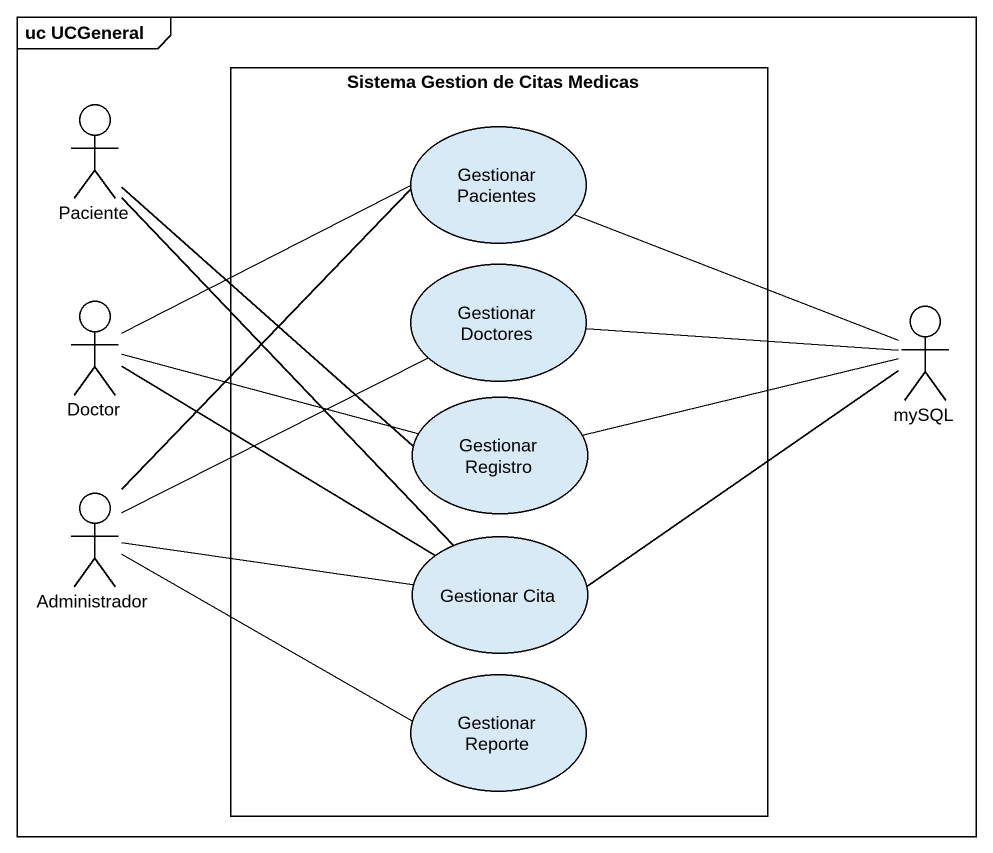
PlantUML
@startuml
mainframe uc UCGeneral
rectangle "Sistema Gestion de Citas Medicas" as Sistema_Gestion_de_Citas {
  usecase "Gestionar Pacientes" as Gestionar_Pacientes
  usecase "Gestionar Doctores" as Gestionar_Doctores
  usecase "Gestionar Registro" as Gestionar_Registro
  usecase "Gestionar Cita" as Gestionar_Cita
  usecase "Gestionar Reporte" as Gestionar_Reporte
}
actor Paciente
actor Doctor
actor mySQL
actor Administrador
Paciente -- Gestionar_Registro
Paciente -- Gestionar_Cita
Gestionar_Pacientes -right- mySQL
Gestionar_Doctores -right- mySQL
Doctor -right- Gestionar_Pacientes
Doctor -right- Gestionar_Registro
Doctor -right- Gestionar_Cita
Gestionar_Registro -right- mySQL
Administrador -up- Gestionar_Pacientes
Administrador -up- Gestionar_Doctores
Administrador -right- Gestionar_Cita
Administrador -right- Gestionar_Reporte
Gestionar_Cita -right- mySQL
@enduml
